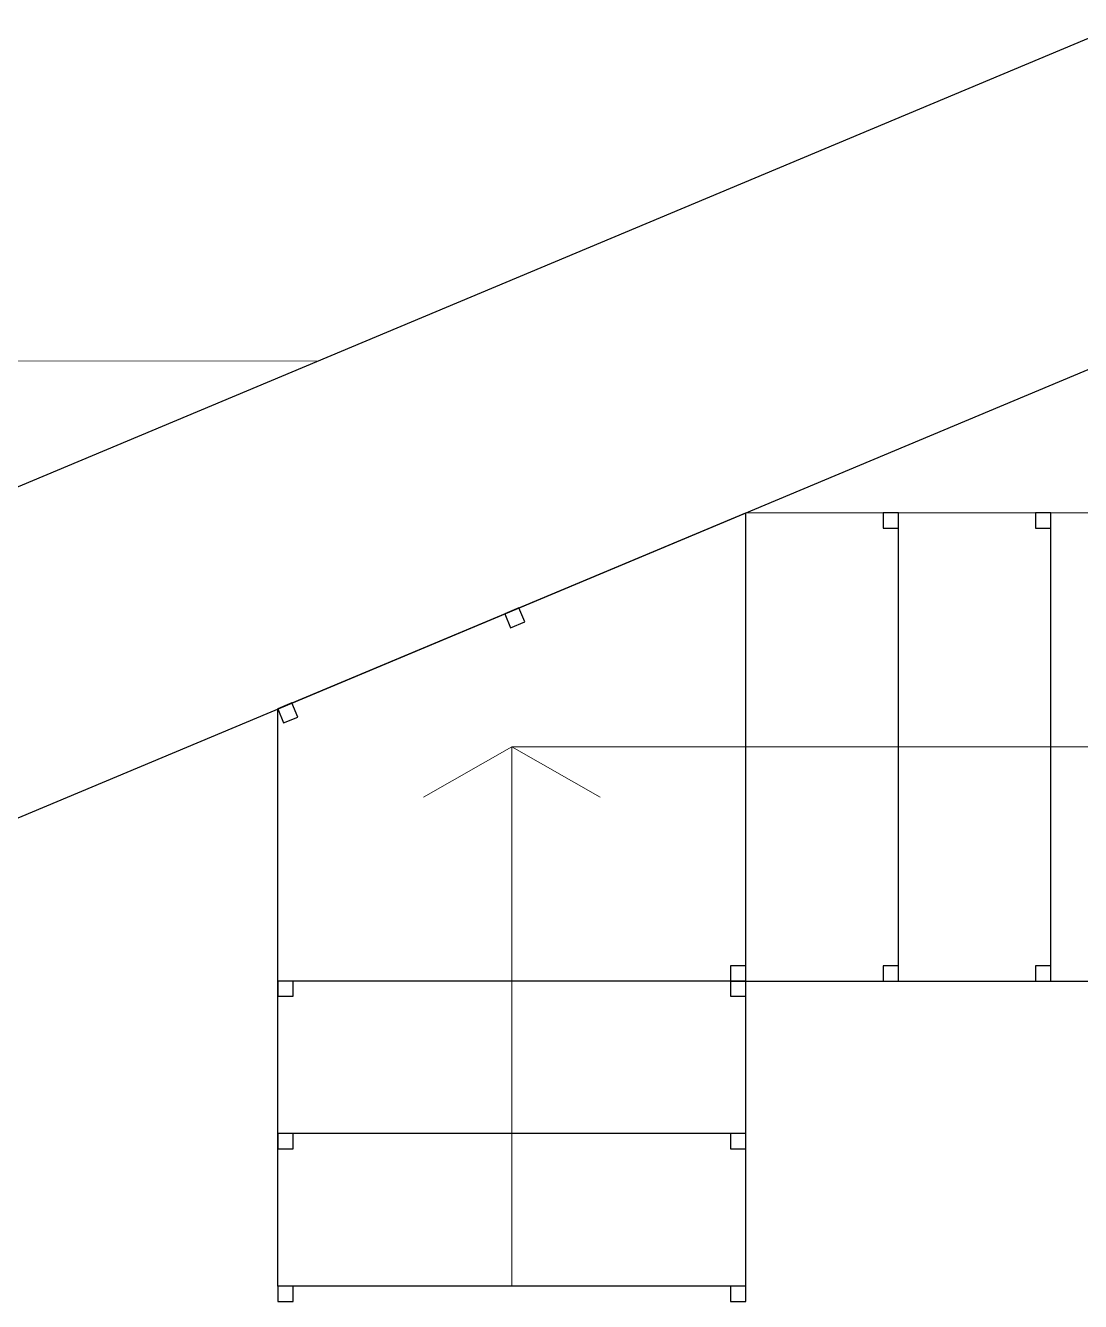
# Model space of a CAD drawing. Header units: millimetres. Extents: x 3468 to 20390, y -976 to 7887.
# Drawn here: x 15475.7 to 15683.1, y 7385.2 to 7636 of the extents above; entities that cross this region are included whole.
import ezdxf

# ---------------------------------------------------------------- set-up
doc = ezdxf.new("R2010")
doc.units = ezdxf.units.MM
for name, color, linetype, lineweight in [('MURO', 1, 'Continuous', 25), ('PROIEZIONI', 145, 'Continuous', 13), ('Wall', 7, 'Continuous', 20)]:
    doc.layers.add(name, color=color, linetype=linetype, lineweight=lineweight)

msp = doc.modelspace()

# ---------------------------------------------------------------- linework, layer by layer
at = {"color": 1}
for p, q in [((15525.27, 7501.66), (15617.32, 7540.21)), ((15617.32, 7448.16), (15617.32, 7540.21)), ((15647.32, 7540.21), (15644.32, 7540.21)), ((15644.32, 7540.21), (15644.32, 7537.21)), ((15647.32, 7448.16), (15647.32, 7540.21)), ((15647.32, 7537.21), (15647.32, 7540.21)), ((15677.32, 7540.21), (15674.32, 7540.21)), ((15674.32, 7540.21), (15674.32, 7537.21)), ((15677.32, 7448.16), (15677.32, 7540.21)), ((15677.32, 7537.21), (15677.32, 7540.21)), ((15644.32, 7537.21), (15647.32, 7537.21)), ((15674.32, 7537.21), (15677.32, 7537.21)), ((15572.67, 7521.51), (15569.91, 7520.36)), ((15573.83, 7518.75), (15572.67, 7521.51)), ((15569.91, 7520.36), (15571.07, 7517.59)), ((15571.07, 7517.59), (15573.83, 7518.75)), ((15528.03, 7502.82), (15525.27, 7501.66)), ((15525.27, 7388.16), (15525.27, 7501.66)), ((15525.27, 7501.66), (15526.42, 7498.9)), ((15529.19, 7500.05), (15528.03, 7502.82)), ((15526.42, 7498.9), (15529.19, 7500.05)), ((15617.32, 7451.16), (15614.32, 7451.16)), ((15614.32, 7451.16), (15614.32, 7448.16)), ((15617.32, 7448.16), (15617.32, 7451.16)), ((15647.32, 7451.16), (15644.32, 7451.16)), ((15644.32, 7451.16), (15644.32, 7448.16)), ((15647.32, 7448.16), (15647.32, 7451.16)), ((15677.32, 7451.16), (15674.32, 7451.16)), ((15674.32, 7451.16), (15674.32, 7448.16)), ((15677.32, 7448.16), (15677.32, 7451.16)), ((15617.32, 7448.16), (15525.27, 7448.16)), ((15528.27, 7448.16), (15525.27, 7448.16)), ((15525.27, 7448.16), (15525.27, 7445.16)), ((15528.27, 7445.16), (15528.27, 7448.16)), ((15617.32, 7448.16), (15614.32, 7448.16)), ((15614.32, 7448.16), (15614.32, 7445.16)), ((15614.32, 7448.16), (15617.32, 7448.16)), ((15617.32, 7388.16), (15617.32, 7448.16)), ((15617.32, 7448.16), (15947.32, 7448.16)), ((15617.32, 7445.16), (15617.32, 7448.16)), ((15644.32, 7448.16), (15647.32, 7448.16)), ((15674.32, 7448.16), (15677.32, 7448.16)), ((15525.27, 7445.16), (15528.27, 7445.16)), ((15614.32, 7445.16), (15617.32, 7445.16)), ((15617.32, 7418.16), (15525.27, 7418.16)), ((15528.27, 7418.16), (15525.27, 7418.16)), ((15525.27, 7418.16), (15525.27, 7415.16)), ((15528.27, 7415.16), (15528.27, 7418.16)), ((15617.32, 7418.16), (15614.32, 7418.16)), ((15614.32, 7418.16), (15614.32, 7415.16)), ((15617.32, 7415.16), (15617.32, 7418.16)), ((15525.27, 7415.16), (15528.27, 7415.16)), ((15614.32, 7415.16), (15617.32, 7415.16)), ((15617.32, 7388.16), (15525.27, 7388.16)), ((15528.27, 7388.16), (15525.27, 7388.16)), ((15525.27, 7388.16), (15525.27, 7385.16)), ((15528.27, 7385.16), (15528.27, 7388.16)), ((15617.32, 7388.16), (15614.32, 7388.16)), ((15614.32, 7388.16), (15614.32, 7385.16)), ((15617.32, 7385.16), (15617.32, 7388.16)), ((15525.27, 7385.16), (15528.27, 7385.16)), ((15614.32, 7385.16), (15617.32, 7385.16))]:
    msp.add_line(p, q, dxfattribs=at)
at = {"layer": 'MURO'}
for p, q in [((16059.54, 7790.43), (15434.94, 7528.89)), ((15458.11, 7473.54), (16082.72, 7735.09))]:
    msp.add_line(p, q, dxfattribs=at)
at = {"layer": 'PROIEZIONI'}
for p, q in [((15571.29, 7494.18), (15553.91, 7484.29)), ((15571.29, 7388.16), (15571.29, 7494.18)), ((15947.32, 7494.18), (15571.29, 7494.18)), ((15571.29, 7494.18), (15588.67, 7484.29))]:
    msp.add_line(p, q, dxfattribs=at)
at = {"layer": 'Wall'}
for p, q in [((15255.93, 7569.83), (15533.3, 7570.07)), ((15617.32, 7540.21), (16056.58, 7540.21))]:
    msp.add_line(p, q, dxfattribs=at)

doc.saveas('drawing.dxf')
